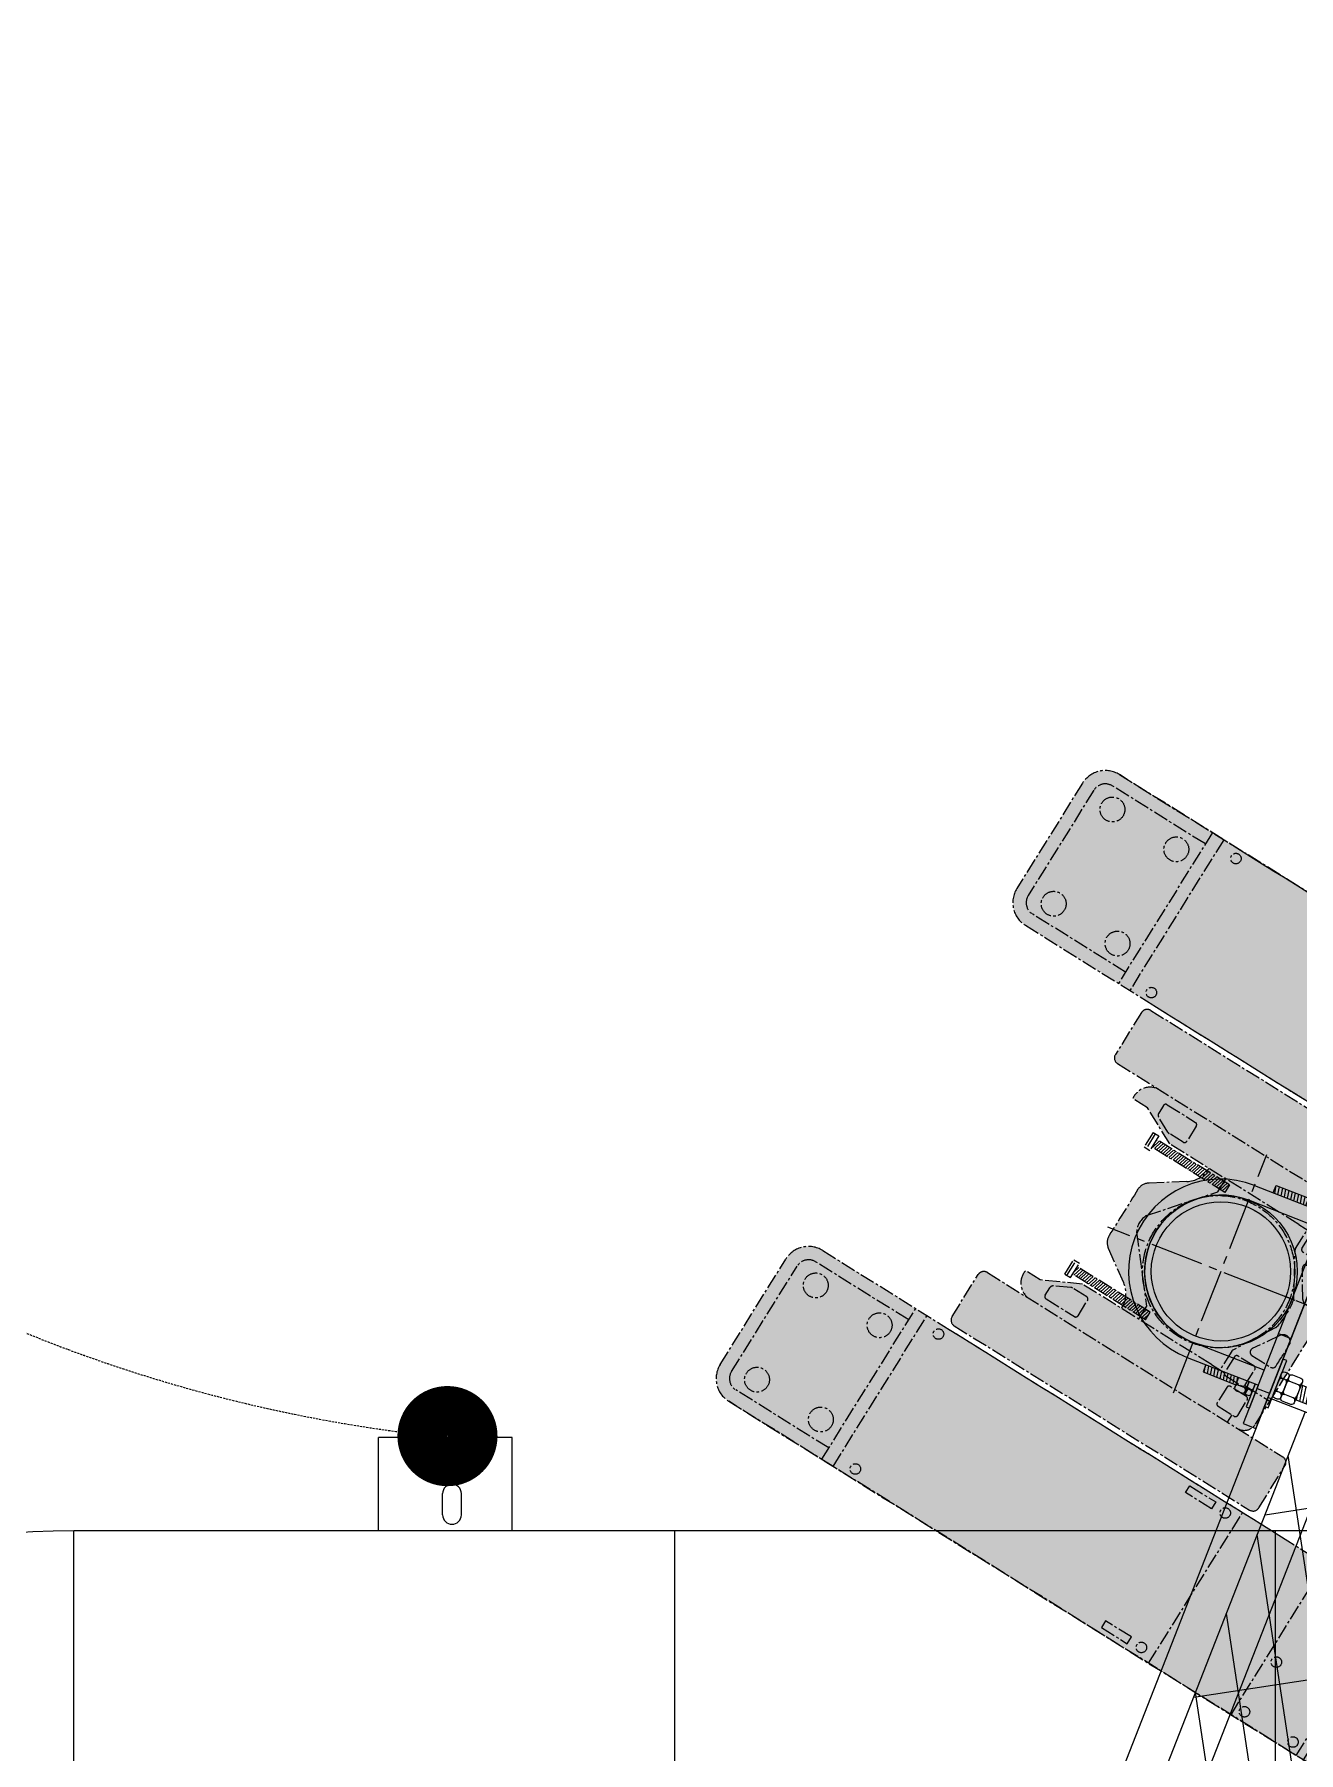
# Model space of a CAD drawing. Extents: x -408 to 1508121, y -29672 to 868845.
# Drawn here: x 1340819 to 1341766, y 373633 to 374919 of the extents above; entities that cross this region are included whole.
import ezdxf

# ---------------------------------------------------------------- set-up
doc = ezdxf.new("R2010")
doc.units = 0
doc.header["$MEASUREMENT"] = 0
for name, pattern in [('CENTER2', [16.875, 11.25, -1.875, 1.875, -1.875]), ('CENTRE', [58, 40, -6, 6, -6]), ('HIDDEN3', [2.3809999999999993, 1.586999999999999, -0.7940000000000002])]:
    doc.linetypes.add(name, pattern=pattern)
doc.layers.get('0').update_dxf_attribs({"lineweight": 25})
for name, color, linetype in [('-GRATING SLOT', 2, 'Continuous'), ('Building Exist', 8, 'Continuous'), ('Cable Ladder New', 2, 'Continuous'), ('EARTH', 6, 'Continuous'), ('ELEC', 1, 'CENTER2'), ('Hatch', 8, 'Continuous'), ('Steelwork centreline', 1, 'CENTRE'), ('Steelwork Exist', 7, 'Continuous'), ('Steelwork New', 2, 'Continuous')]:
    doc.layers.add(name, color=color, linetype=linetype)
pattern_1 = [(190, (-72145.72343656182, -23711.39571074148), (0.4410663712739993, -2.501411692651009), [])]
pattern_2 = [(255, (-12479.50001493878, -2438.904908980039), (1.690370196005869, -0.4529333289294116), [])]

# ---------------------------------------------------------------- blocks, each defined once
blk = doc.blocks.new('M12 NUT')
at = {"layer": 'Steelwork Exist'}
for p, q in [((-5.250000000000226, 8.800000000230739), (-5.250000000000226, 2.000000000230556)), ((5.249999999999772, 8.800000000230739), (5.249999999999772, 2.000000000230556))]:
    blk.add_line(p, q, dxfattribs=at)
blk.add_lwpolyline([(8.499999999999545, 2.305569e-10), (-8.500000000000227, 2.305569e-10, -0.4142135623730721), (-10.50000000000022, 2.000000000230556), (-10.50000000000068, 8.800000000230284, -0.4142135623731072), (-8.500000000000684, 10.80000000023028), (8.5, 10.80000000023074, -0.4142135623731227), (10.5, 8.800000000230284), (10.49999999999954, 2.000000000230556, -0.414213562373074)], format="xyb", close=True, dxfattribs=at)
for centre, start, end in [((-7.250000000000227, 8.800000000230739), 0, 90), ((-7.250000000000227, 2.000000000230556), 270, 0), ((-3.250000000000226, 8.800000000230739), 90, 180), ((-3.250000000000226, 2.000000000230556), 180, 270), ((3.249999999999772, 8.800000000230739), 0, 90), ((3.249999999999772, 2.000000000230556), 270, 0), ((7.249999999999773, 8.800000000230739), 90, 180), ((7.249999999999773, 2.000000000230556), 180, 270)]:
    blk.add_arc(centre, 2, start, end, dxfattribs=at)
blk = doc.blocks.new('M12 LOCK NUT')
at = {"layer": 'Steelwork Exist'}
for p, q in [((-5.249999999999886, 4), (-5.249999999999886, 2)), ((5.250000000000114, 4), (5.250000000000114, 2))]:
    blk.add_line(p, q, dxfattribs=at)
blk.add_lwpolyline([(8.499999999999886, 0), (-8.499999999999886, 0, -0.4142135623730721), (-10.49999999999988, 1.999999999999544), (-10.50000000000034, 3.999999999999545, -0.4142135623731072), (-8.500000000000341, 6), (8.500000000000341, 6, -0.4142135623731227), (10.50000000000034, 4), (10.49999999999988, 1.999999999999544, -0.414213562373074)], format="xyb", close=True, dxfattribs=at)
for centre, start, end in [((-7.249999999999886, 4), 0, 90), ((-7.249999999999886, 2), 270, 0), ((-3.249999999999886, 4), 90, 180), ((-3.249999999999886, 2), 180, 270), ((3.250000000000113, 4), 0, 90), ((3.250000000000113, 2), 270, 0), ((7.250000000000111, 4), 90, 180), ((7.250000000000111, 2), 180, 270)]:
    blk.add_arc(centre, 2, start, end, dxfattribs=at)
blk = doc.blocks.new('1212')
h = blk.add_hatch(color=2)
h.dxf.hatch_style = 1
h.paths.add_polyline_path([(-13115.38170677382, 988.3636829378627), (-13159.38170677382, 988.3636829378627), (-13159.38170677382, 978.3636829378302), (-13131.88170677381, 978.3636829378302), (-13115.38170677382, 978.363682937834)])
h = blk.add_hatch(color=2)
h.dxf.hatch_style = 1
h.paths.add_polyline_path([(-13060.08170677381, 988.3636829378627), (-13016.0817067738, 988.3636829378627), (-13016.0817067738, 978.3636829378302), (-13043.58170677382, 978.3636829378302), (-13060.08170677381, 978.363682937834)])
at = {"layer": 'Steelwork Exist'}
h = blk.add_hatch(dxfattribs=at)
h.set_pattern_fill('ANSI31', color=2, scale=0.8, angle=504.9999999999998, style=0)
h.set_pattern_definition(pattern_1)
h.paths.add_polyline_path([(-13156.88170677383, 1004.26368293786), (-13156.88170677382, 1030.563682937863), (-13162.73170677381, 1030.56368293786), (-13162.73170677381, 1004.26368293786)])
h = blk.add_hatch(dxfattribs=at)
h.set_pattern_fill('ANSI31', color=2, scale=0.8, angle=504.9999999999998, style=0)
h.set_pattern_definition(pattern_1)
h.paths.add_polyline_path([(-13018.58170677381, 1004.26368293786), (-13018.58170677381, 1030.563682937863), (-13012.73170677382, 1030.56368293786), (-13012.73170677382, 1004.26368293786)])
h = blk.add_hatch(dxfattribs=at)
h.set_pattern_fill('ANSI31', color=2, scale=0.8, angle=504.9999999999998, style=0)
h.set_pattern_definition([(190, (-11924.27086900209, 1625.857688235526), (0.4410663712740015, -2.501411692651008), [])])
h.paths.add_polyline_path([(-13156.88170677381, 937.1636829378294), (-13144.88170677381, 937.1636829378294), (-13144.88170677381, 958.5636829378308), (-13156.88170677381, 958.5636829378308)])
h = blk.add_hatch(dxfattribs=at)
h.set_pattern_fill('ANSI31', color=2, scale=0.8, angle=504.9999999999998, style=0)
h.set_pattern_definition([(350.0000000000001, (-14251.19254454553, 1625.857688235526), (-0.4410663712740015, -2.501411692651008), [])])
h.paths.add_polyline_path([(-13018.58170677381, 937.1636829378294), (-13030.58170677381, 937.1636829378294), (-13030.58170677381, 958.5636829378308), (-13018.58170677381, 958.5636829378308)])
at = {"layer": 'Steelwork centreline'}
for p, q in [((-13087.73170677382, 944.8909243002306), (-13087.73170677382, 1136.477414552868)), ((-13185.41525694671, 1045.513682937828), (-12993.68526017469, 1045.513682937828))]:
    blk.add_line(p, q, dxfattribs=at)
at = {"layer": 'Steelwork Exist', "color": 2}
for p, q in [((-13156.88170677383, 1045.513682937835), (-13156.88170677383, 988.3636829378627)), ((-13144.88170677382, 988.3636829378627), (-13144.88170677382, 1045.513682937835)), ((-13030.58170677382, 988.3636829378627), (-13030.58170677382, 1045.513682937835)), ((-13018.58170677382, 1045.513682937835), (-13018.58170677382, 988.3636829378627)), ((-13156.88170677383, 1030.56368293786), (-13162.73170677381, 1030.56368293786)), ((-13162.73170677381, 1030.56368293786), (-13162.73170677381, 1004.26368293786)), ((-13018.58170677381, 1030.56368293786), (-13012.73170677382, 1030.56368293786)), ((-13012.73170677382, 1030.56368293786), (-13012.73170677382, 1004.26368293786)), ((-13162.23170677381, 1002.263682937904), (-13162.23170677381, 997.8636829379027)), ((-13162.23170677381, 993.8636829378592), (-13162.23170677381, 992.8636829378592)), ((-13013.23170677382, 1002.263682937904), (-13013.23170677382, 997.8636829379027)), ((-13013.23170677382, 993.8636829378592), (-13013.23170677382, 992.8636829378592)), ((-13162.73170677381, 913.06368293786), (-13162.73170677381, 978.3636829378627)), ((-13159.38170677382, 988.3636829378627), (-13159.38170677382, 978.3636829378627)), ((-13115.38170677382, 988.3636829378627), (-13115.38170677382, 978.3636829378627)), ((-13060.08170677381, 988.3636829378627), (-13060.08170677381, 978.3636829378627)), ((-13016.0817067738, 988.3636829378627), (-13016.0817067738, 978.3636829378627)), ((-13012.73170677382, 913.06368293786), (-13012.73170677382, 978.3636829378627)), ((-13156.88170677381, 937.1636829378294), (-13156.88170677381, 958.5636829378308)), ((-13144.88170677381, 958.5636829378308), (-13144.88170677381, 937.1636829378294)), ((-13030.58170677381, 958.5636829378308), (-13030.58170677381, 937.1636829378294)), ((-13018.58170677381, 937.1636829378294), (-13018.58170677381, 958.5636829378308)), ((-13144.88170677381, 937.1636829378294), (-13156.88170677381, 937.1636829378294)), ((-13152.73170677379, 937.1636829378294), (-13152.73170677381, 913.06368293786)), ((-13030.58170677381, 937.1636829378294), (-13018.58170677381, 937.1636829378294)), ((-13022.73170677385, 937.1636829378294), (-13022.73170677382, 913.06368293786))]:
    blk.add_line(p, q, dxfattribs=at)
for points in [[(-13156.88170677383, 1004.263682937904), (-13164.73170677381, 1004.263682937904, 0.4142135623730951), (-13166.73170677381, 1002.263682937904), (-13166.73170677381, 997.8636829379027, 0.4142135623730961), (-13164.73170677381, 995.8636829379027), (-13156.88170677383, 995.8636829379027)], [(-13018.58170677381, 1004.263682937904), (-13010.73170677382, 1004.263682937904, -0.4142135623730951), (-13008.73170677382, 1002.263682937904), (-13008.73170677382, 997.8636829379027, -0.4142135623730961), (-13010.73170677382, 995.8636829379027), (-13018.58170677381, 995.8636829379027)], [(-13156.88170677383, 995.863682937859), (-13164.73170677381, 995.863682937859, 0.4142135623730951), (-13166.73170677381, 993.8636829378592), (-13166.73170677381, 992.8636829378592, 0.4142135623730961), (-13164.73170677381, 990.8636829378592), (-13156.88170677383, 990.8636829378592)], [(-13018.58170677381, 995.863682937859), (-13010.73170677382, 995.863682937859, -0.4142135623730951), (-13008.73170677382, 993.8636829378592), (-13008.73170677382, 992.8636829378592, -0.4142135623730961), (-13010.73170677382, 990.8636829378592), (-13018.58170677381, 990.8636829378592)]]:
    blk.add_lwpolyline(points, format="xyb", dxfattribs=at)
for points in [[(-13156.88170677383, 990.8636829378592), (-13175.23170677381, 990.8636829378592), (-13175.23170677381, 988.3636829378627), (-13156.88170677383, 988.3636829378627)], [(-13018.58170677381, 990.8636829378592), (-13000.23170677382, 990.8636829378592), (-13000.23170677384, 988.3636829378627), (-13018.58170677382, 988.3636829378627)]]:
    blk.add_lwpolyline(points, dxfattribs=at)
for points in [[(-12987.73170677381, 988.3636829378627), (-13187.73170677381, 988.3636829378627), (-13187.73170677381, 978.3636829378627), (-12987.73170677381, 978.3636829378627)], [(-13131.88170677381, 978.3636829378302), (-13169.88170677381, 978.3636829378302), (-13169.88170677381, 975.36368293783), (-13131.88170677381, 975.36368293783)], [(-13043.58170677381, 978.3636829378302), (-13005.5817067738, 978.3636829378302), (-13005.5817067738, 975.36368293783), (-13043.58170677381, 975.36368293783)]]:
    blk.add_lwpolyline(points, close=True, dxfattribs=at)
for radius in [57.14999999999999, 52.14999999999999]:
    blk.add_circle((-13087.73170677382, 1045.513682937828), radius, dxfattribs=at)
for centre, radius, start, end in [((-13087.73170677382, 1045.513682937835), 69.15, 0, 180), ((-13087.73170677382, 1045.513682937835), 57.14999999999999, 0, 180), ((-13164.23170677381, 1002.263682937904), 2, 0, 90), ((-13160.23170677381, 1002.263682937904), 2, 90, 180), ((-13015.23170677382, 1002.263682937904), 2, 0, 90), ((-13011.23170677382, 1002.263682937904), 2, 90, 180), ((-13164.23170677381, 997.8636829379027), 2, 270, 0), ((-13164.23170677381, 993.8636829378592), 2, 0, 90), ((-13164.23170677381, 992.8636829378592), 2, 270, 0), ((-13160.23170677381, 997.8636829379027), 2, 180, 270), ((-13160.23170677381, 993.8636829378592), 2, 90, 180), ((-13160.23170677381, 992.8636829378592), 2, 180, 270), ((-13015.23170677382, 997.8636829379027), 2, 270, 0), ((-13015.23170677382, 993.8636829378592), 2, 0, 90), ((-13015.23170677382, 992.8636829378592), 2, 270, 0), ((-13011.23170677382, 997.8636829379027), 2, 180, 270), ((-13011.23170677382, 993.8636829378592), 2, 90, 180), ((-13011.23170677382, 992.8636829378592), 2, 180, 270), ((-13157.73170677381, 913.06368293786), 5, 0, 180), ((-13017.73170677382, 913.06368293786), 5, 0, 180), ((-13157.73170677381, 913.06368293786), 5, 180, 0), ((-13017.73170677382, 913.06368293786), 5, 180, 0)]:
    blk.add_arc(centre, radius, start, end, dxfattribs=at)
at = {"layer": 'Steelwork Exist', "color": 2, "rotation": 180}
for name, p in [('M12 LOCK NUT', (-13150.88170677381, 975.36368293783)), ('M12 NUT', (-13150.88170677381, 969.3636829378302))]:
    blk.add_blockref(name, p, dxfattribs=at)
at = {"layer": 'Steelwork Exist', "color": 2, "xscale": -1, "rotation": 180}
for name, p in [('M12 LOCK NUT', (-13024.58170677381, 975.36368293783)), ('M12 NUT', (-13024.58170677381, 969.3636829378302))]:
    blk.add_blockref(name, p, dxfattribs=at)
blk = doc.blocks.new('*U255')
at = {"true_color": 0xffffff}
h = blk.add_hatch(color=7, dxfattribs=at)
h.dxf.hatch_style = 1
edge = h.paths.add_edge_path()
edge.add_line((-332.7066466859715, 276.4412483093329), (-862.7066466859714, 276.4412483093329))
edge.add_arc((-862.7066466859714, 266.4412483093329), 10, 90, 180)
edge.add_line((-872.7066466859714, 266.4412483093329), (-872.7066466859714, 153.4412483093329))
edge.add_arc((-862.7066466859714, 153.4412483093329), 10, 180, 270)
edge.add_line((-862.7066466859714, 143.4412483093328), (-332.7066466859715, 143.4412483093328))
edge.add_arc((-332.7066466859715, 163.4412483093329), 20, 270, 360)
edge.add_line((-312.7066466859715, 163.4412483093329), (-312.7066466859715, 256.4412483093329))
edge.add_arc((-332.7066466859715, 256.4412483093329), 20, 0, 90)
h = blk.add_hatch(color=7, dxfattribs=at)
h.dxf.hatch_style = 1
edge = h.paths.add_edge_path()
edge.add_line((-446.0885262970286, 139.1153693262022), (-706.7968293869808, 139.1153693262022))
edge.add_arc((-706.7968293869808, 134.1153693262022), 5, 90, 180)
edge.add_line((-711.7968293869808, 134.1153693262022), (-711.7968293869808, 97.1153693262022))
edge.add_arc((-706.7968293869808, 97.1153693262022), 5, 180, 270)
edge.add_line((-706.7968293869808, 92.1153693262022), (-666.5837014428863, 92.1153693262022))
edge.add_arc((-666.583701443008, 82.11536932649622), 9.99999999970597, 89.99999999930237, 179.9974358599911)
edge.add_line((-676.5837014326997, 82.11581685335246), (-676.5837014326997, -82.11582135241598))
edge.add_arc((-666.5841534486977, -82.11582135241598), 9.999547984002104, 180.0000000000001, 270.0025899196011)
edge.add_line((-666.5837014428863, -92.1153693262022), (-706.7968293869808, -92.1153693262022))
edge.add_arc((-706.7968293869808, -97.1153693262022), 5, 90, 180)
edge.add_line((-711.7968293869808, -97.1153693262022), (-711.7968293869808, -134.1153693262022))
edge.add_arc((-706.7968293869808, -134.1153693262022), 5, 180, 270)
edge.add_line((-706.7968293869808, -139.1153693262022), (-446.0885262970286, -139.1153693262022))
edge.add_arc((-446.0885262970286, -134.1153693262022), 5, 270, 360)
edge.add_line((-441.0885262970286, -134.1153693262022), (-441.0885262970286, -97.1153693262022))
edge.add_arc((-446.0885262970286, -97.1153693262022), 5, 0, 90)
edge.add_line((-446.0885262970286, -92.1153693262022), (-481.9074327716688, -92.11536932617183))
edge.add_arc((-483.562393213261, -78.04116031827297), 14.1711768481399, 276.7065086065166, 368.5758282112092)
edge.add_line((-469.5496589279336, -75.92797998756993), (-482.6034682748312, -75.9279799873475))
edge.add_line((-482.6034682748312, -75.9279799873475), (-511.1367397224703, -61.83331205439754))
edge.add_line((-511.1367397224703, -61.83331205439754), (-545.516775590152, -61.83331205439754))
edge.add_arc((-525.4818612282731, -61.18088892583221), 20.04553440112059, 124.14569243126351, 181.8651383306969, ccw=False)
edge.add_line((-536.7334032615287, -44.59094464321345), (-513.2378649284828, -28.67530617603916))
edge.add_arc((-518.8645265931723, -20.36891965548211), 10.03271541098321, 304.1133129720614, 359.9000611521219)
edge.add_arc((-12189.23337541665, -0.0127187310044761), 11680.41931751228, 359.9000611521219, 360.1000636260545)
edge.add_arc((-527.66162601415, 15.69275943016178), 19.40593010181404, 13.99677610861405, 41.98984976492545)
edge.add_line((-513.2379093257337, 28.67530617603524), (-536.7334032611278, 44.59094464295775))
edge.add_arc((-525.5027205288199, 61.17026306462722), 20.02503518001577, 178.102532482827, 235.88663675663952, ccw=False)
edge.add_line((-545.516775590152, 61.83331205439754), (-511.1367397224703, 61.83331205439754))
edge.add_line((-511.1367397224703, 61.83331205439754), (-482.6034682748312, 75.9279799873475))
edge.add_line((-482.6034682748312, 75.9279799873475), (-469.5496589279673, 75.9279799873475))
edge.add_arc((-483.5623932132608, 78.0411603182731), 14.17117684813971, 351.4241717878807, 443.2934913934836)
edge.add_line((-481.9074327716688, 92.11536932617183), (-446.0885262970286, 92.1153693262022))
edge.add_arc((-446.088526297033, 97.11536932620643), 5.000000000004233, 270.0000000000495, 359.9999999999515)
edge.add_line((-441.0885262970286, 97.1153693262022), (-441.0885262970286, 134.1153693262022))
edge.add_arc((-446.0885262970286, 134.1153693262022), 5, 0, 90)
h = blk.add_hatch()
h.set_pattern_fill('_USER', color=256, scale=1.75, angle=255, pattern_type=0)
h.set_pattern_definition(pattern_2)
h.paths.add_polyline_path([(-500.8611339541557, 52.7888820877124), (-565.245125746721, 52.7888820877124), (-565.245125746721, 59.48338667719509), (-500.8611339541557, 59.48338667719509)])
h = blk.add_hatch()
h.set_pattern_fill('_USER', color=256, scale=1.75, angle=255, pattern_type=0)
h.set_pattern_definition(pattern_2)
h.paths.add_polyline_path([(-500.8611339541557, -52.7888820877124), (-565.245125746721, -52.7888820877124), (-565.245125746721, -59.48338667719509), (-500.8611339541557, -59.48338667719509)])
h = blk.add_hatch(color=7, dxfattribs=at)
h.dxf.hatch_style = 1
edge = h.paths.add_edge_path()
edge.add_line((-332.7066466859715, -143.4412483093328), (-862.7066466859714, -143.4412483093328))
edge.add_arc((-862.7066466859714, -153.4412483093329), 10, 90, 180)
edge.add_line((-872.7066466859714, -153.4412483093329), (-872.7066466859714, -266.4412483093329))
edge.add_arc((-862.7066466859714, -266.4412483093329), 10, 180, 270)
edge.add_line((-862.7066466859714, -276.4412483093329), (-332.7066466859715, -276.4412483093329))
edge.add_arc((-332.7066466859715, -256.4412483093329), 20, 270, 360)
edge.add_line((-312.7066466859715, -256.4412483093329), (-312.7066466859715, -163.4412483093329))
edge.add_arc((-332.7066466859715, -163.4412483093329), 20, 0, 90)
for p, q in [((-840.1391144060934, 276.4412483093329), (-840.1391144060934, 143.4412483093328)), ((-833.7055040693549, 276.4412483093329), (-833.7055040693549, 143.4412483093328)), ((-776.0874149192996, 276.4412483093329), (-776.0874149192996, 143.4412483093328)), ((-703.3556432265495, 276.4412483093329), (-703.3556432265495, 143.4412483093328)), ((-424.8595786234536, 276.4412483093329), (-424.8595786234536, 143.4412483093328)), ((-414.8595786234536, 276.4412483093329), (-414.8595786234536, 143.4412483093328)), ((-414.8595786234536, 266.441248309362), (-332.7066466859715, 266.4412483093329)), ((-322.7066466859715, 256.4412483093329), (-322.7066466859715, 163.4412483093329)), ((-442.8685123504136, 143.4412483093038), (-742.5447810215289, 143.4412483093328)), ((-414.8595786234536, 153.441248309362), (-332.7066466859715, 153.4412483093329)), ((-711.7947045865174, 134.1153693262022), (-711.7947045865174, 97.1153693262022)), ((-446.0864014965655, 139.1153693262022), (-706.7947045865174, 139.1153693262022)), ((-441.0864014965653, 134.1153693262022), (-441.0864014965653, 97.1153693262022)), ((-446.0864014965655, 92.1153693262022), (-706.7947045865174, 92.1153693262022)), ((-657.7505694092423, 85.68155152793044), (-657.7505694092423, 92.1153693262022)), ((-520.830650124949, 83.68155152793042), (-520.830650124949, 70.2002534295898)), ((-493.8206322870855, 85.68155152793044), (-518.8306501249488, 85.68155152793044)), ((-491.8206322870855, 83.68155152793042), (-491.8206322870855, 77.0939938496158)), ((-657.7505694092423, 61.83331205439754), (-657.7505694092423, 68.2002534295898)), ((-518.8306501249488, 68.2002534295898), (-506.4058328237033, 68.2002534295898)), ((-511.1346149220071, 61.83331205439754), (-482.6013434743682, 75.9279799873475)), ((-505.0455499073314, 68.52637415268691), (-493.4603493707427, 74.4201145727129)), ((-482.6013434743682, 75.9279799873475), (-469.5475341275041, 75.9279799873475)), ((-654.4667174678642, 61.83331205439754), (-676.5824966475658, 61.83331205439754)), ((-624.8986425822541, 61.83331205439754), (-636.5600700311652, 61.83331205439754)), ((-632.4510826484355, 45.19958248708279), (-632.4510826484355, 61.83331205439754)), ((-624.8986425822541, 61.83331205439754), (-511.1346149220071, 61.83331205439754)), ((-565.245125746721, 59.48338667719509), (-500.8611339541557, 59.48338667719509)), ((-565.245125746721, 59.48338667719509), (-565.245125746721, 52.78888208768328)), ((-565.245125746721, 52.78888208768328), (-500.8611339541557, 52.78888208768328)), ((-560.5146507896887, 50.54071163828485), (-560.5146507896887, 61.83331205439754)), ((-560.5146507896887, 50.54071163828485), (-560.5146507896887, 61.83331205439754)), ((-545.5146507896889, 61.1495455406839), (-545.5146507896889, 61.83331205439754)), ((-545.5146507896889, 61.1495455406839), (-545.5146507896889, 61.83331205439754)), ((-500.8611339541557, 62.48338667719509), (-500.8611339541557, 49.78888208768331)), ((-495.8611339541557, 62.48338667719509), (-500.8611339541557, 62.48338667719509)), ((-497.8611339541557, 62.48338667719509), (-497.8611339541557, 49.78888208768331)), ((-495.8611339541557, 62.48338667719509), (-495.8611339541557, 49.78888208768331)), ((-647.1434730507779, 40.019498990383), (-663.5830543745133, 40.01949899035389)), ((-651.2436895346791, 12.6880898400268), (-632.7269406668374, 44.18600741471164)), ((-524.7605199370473, 7.087493351195008), (-560.5146507896887, 50.54071163828485)), ((-536.7312784606647, 44.59094464295775), (-513.2357401280196, 28.67530617603916)), ((-495.8611339541557, 49.78888208768331), (-500.8611339541557, 49.7888820876542)), ((-657.2088868728778, 15.82868535025045), (-644.5572600783952, 35.4991363818117)), ((-651.2436895346791, -12.68808984005591), (-632.7269406668374, -44.18600741471164)), ((-524.7605199370473, -7.087493351195008), (-560.5146507896887, -50.54071163828485)), ((-657.2088868728778, -15.82868535025045), (-644.5572600783952, -35.4991363818117)), ((-536.7312784606647, -44.59094464295775), (-513.2357401280196, -28.67530617603916)), ((-647.1434730507779, -40.019498990383), (-663.5830543745133, -40.01949899035389)), ((-632.4510826484355, -45.19958248708279), (-632.4510826484355, -61.83331205439754)), ((-560.5146507896887, -50.54071163828485), (-560.5146507896887, -61.83331205439754)), ((-500.8611339541557, -62.48338667719509), (-500.8611339541557, -49.78888208768331)), ((-495.8611339541557, -49.78888208768331), (-500.8611339541557, -49.7888820876542)), ((-497.8611339541557, -62.48338667719509), (-497.8611339541557, -49.78888208768331)), ((-495.8611339541557, -62.48338667719509), (-495.8611339541557, -49.78888208768331)), ((-654.4667174678642, -61.83331205439754), (-676.5824966475658, -61.83331205439754)), ((-657.7505694092423, -61.83331205439754), (-657.7505694092423, -68.2002534295898)), ((-624.8986425822541, -61.83331205439754), (-636.5600700311652, -61.83331205439754)), ((-624.8986425822541, -61.83331205439754), (-511.1346149220071, -61.83331205439754)), ((-565.245125746721, -52.78888208768328), (-500.8611339541557, -52.78888208768328)), ((-565.245125746721, -59.48338667719509), (-565.245125746721, -52.78888208768328)), ((-565.245125746721, -59.48338667719509), (-500.8611339541557, -59.48338667719509)), ((-545.5146507896889, -61.1495455406839), (-545.5146507896889, -61.83331205439754)), ((-511.1346149220071, -61.83331205439754), (-482.6013434743682, -75.9279799873475)), ((-495.8611339541557, -62.48338667719509), (-500.8611339541557, -62.48338667719509)), ((-520.830650124949, -83.68155152793042), (-520.830650124949, -70.2002534295898)), ((-518.8306501249488, -68.2002534295898), (-506.4058328237033, -68.2002534295898)), ((-505.0455499073314, -68.52637415268691), (-493.4603493707427, -74.4201145727129)), ((-491.8206322870855, -83.68155152793042), (-491.8206322870855, -77.0939938496158)), ((-482.6013434743682, -75.9279799873475), (-469.5475341275041, -75.9279799873475)), ((-657.7505694092423, -85.68155152793044), (-657.7505694092423, -92.1153693262022)), ((-493.8206322870855, -85.68155152793044), (-518.8306501249488, -85.68155152793044)), ((-711.7947045865174, -134.1153693262022), (-711.7947045865174, -97.1153693262022)), ((-446.0864014965655, -92.1153693262022), (-706.7947045865174, -92.1153693262022)), ((-441.0864014965653, -134.1153693262022), (-441.0864014965653, -97.1153693262022)), ((-446.0864014965655, -139.1153693262022), (-706.7947045865174, -139.1153693262022)), ((-840.1391144060934, -276.4412483093329), (-840.1391144060934, -143.4412483093328)), ((-833.7055040693549, -276.4412483093329), (-833.7055040693549, -143.4412483093328)), ((-776.0874149192996, -276.4412483093329), (-776.0874149192996, -143.4412483093328)), ((-442.8685123504136, -143.4412483093038), (-742.5447810215289, -143.4412483093328)), ((-703.3556432265495, -276.4412483093329), (-703.3556432265495, -143.4412483093328)), ((-424.8595786234536, -276.4412483093329), (-424.8595786234536, -143.4412483093328)), ((-414.8595786234536, -276.4412483093329), (-414.8595786234536, -143.4412483093328)), ((-414.8595786234536, -153.441248309362), (-332.7066466859715, -153.4412483093329)), ((-322.7066466859715, -256.4412483093329), (-322.7066466859715, -163.4412483093329)), ((-414.8595786234536, -266.441248309362), (-332.7066466859715, -266.4412483093329)), ((-442.8685123504136, -276.4412483093038), (-742.5447810215289, -276.4412483093329))]:
    blk.add_line(p, q)
for points in [[(-872.7066466859714, 266.4412483093329, -0.4142135623730951), (-862.7066466859714, 276.4412483093329), (-332.7066466859715, 276.4412483093329), (-862.7066466859714, 276.4412483093329), (-332.7066466859715, 276.4412483093329, -0.4142135623730951), (-312.7066466859715, 256.4412483093329), (-312.7066466859715, 163.4412483093329, -0.4142135623730951), (-332.7066466859715, 143.4412483093328), (-862.7066466859714, 143.4412483093328, -0.4142135623730951), (-872.7066466859714, 153.4412483093329)], [(-661.7749665230684, 83.68155152793042), (-661.7749665230684, 70.2002534295898, 0.4142135623730951), (-659.7749665230684, 68.2002534295898), (-645.7284717045432, 68.2002534295898, 0.4142135623730951), (-643.7284717045432, 70.2002534295898), (-643.7284717045432, 83.68155152793042, 0.4142135623730951), (-645.7284717045432, 85.68155152793044), (-659.7749665230684, 85.68155152793044, 0.4142135623730951)], [(-654.5366411587629, 61.30909316777252), (-654.5366411587629, 47.82779506943189, 0.4142135623730951), (-652.5366411587628, 45.82779506943189), (-638.4901463402375, 45.82779506943189, 0.4142135623730951), (-636.4901463402375, 47.82779506943189), (-636.4901463402375, 61.30909316777252, 0.4142135623730951), (-638.4901463402375, 63.30909316777251), (-652.5366411587628, 63.30909316777251, 0.4142135623730951)], [(-654.5366411587629, -61.30909316777252), (-654.5366411587629, -47.82779506943189, -0.4142135623730951), (-652.5366411587628, -45.82779506943189), (-638.4901463402375, -45.82779506943189, -0.4142135623730951), (-636.4901463402375, -47.82779506943189), (-636.4901463402375, -61.30909316777252, -0.4142135623730951), (-638.4901463402375, -63.30909316777251), (-652.5366411587628, -63.30909316777251, -0.4142135623730951)], [(-661.7749665230684, -83.68155152793042), (-661.7749665230684, -70.2002534295898, -0.4142135623730951), (-659.7749665230684, -68.2002534295898), (-645.7284717045432, -68.2002534295898, -0.4142135623730951), (-643.7284717045432, -70.2002534295898), (-643.7284717045432, -83.68155152793042, -0.4142135623730951), (-645.7284717045432, -85.68155152793044), (-659.7749665230684, -85.68155152793044, -0.4142135623730951)], [(-872.7066466859714, -266.4412483093329, 0.4142135623730951), (-862.7066466859714, -276.4412483093329), (-332.7066466859715, -276.4412483093329), (-862.7066466859714, -276.4412483093329), (-332.7066466859715, -276.4412483093329, 0.4142135623730951), (-312.7066466859715, -256.4412483093329), (-312.7066466859715, -163.4412483093329, 0.4142135623730951), (-332.7066466859715, -143.4412483093328), (-862.7066466859714, -143.4412483093328, 0.4142135623730951), (-872.7066466859714, -153.4412483093329)]]:
    blk.add_lwpolyline(points, format="xyb", close=True)
for points in [[(-682.0541925380702, 272.5120136884507), (-682.0541925380702, 266.5418082750402), (-659.1909152265171, 266.5418082750402), (-659.1909152265171, 272.5120136884507)], [(-682.0541925380702, 272.5120136884507), (-682.0541925380702, 266.5418082750402), (-659.1909152265171, 266.5418082750402), (-659.1909152265171, 272.5120136884507)], [(-682.0541925380702, 147.3704829302151), (-682.0541925380702, 153.3406883436255), (-659.1909152265171, 153.3406883436255), (-659.1909152265171, 147.3704829302151)], [(-682.0541925380702, 147.3704829302151), (-682.0541925380702, 153.3406883436255), (-659.1909152265171, 153.3406883436255), (-659.1909152265171, 147.3704829302151)], [(-682.0541925380702, -147.3704829302151), (-682.0541925380702, -153.3406883436255), (-659.1909152265171, -153.3406883436255), (-659.1909152265171, -147.3704829302151)], [(-682.0541925380702, -147.3704829302151), (-682.0541925380702, -153.3406883436255), (-659.1909152265171, -153.3406883436255), (-659.1909152265171, -147.3704829302151)], [(-682.0541925380702, -272.5120136884507), (-682.0541925380702, -266.5418082750402), (-659.1909152265171, -266.5418082750402), (-659.1909152265171, -272.5120136884507)], [(-682.0541925380702, -272.5120136884507), (-682.0541925380702, -266.5418082750402), (-659.1909152265171, -266.5418082750402), (-659.1909152265171, -272.5120136884507)]]:
    blk.add_lwpolyline(points, close=True)
for centre, radius in [((-826.2683315909699, 269.2595454424154), 3.954529108246788), ((-783.470479360828, 269.2595454424154), 3.954529108246788), ((-692.4990483639294, 269.2595454424154), 3.954529108246788), ((-440.0144312001529, 269.2595454424154), 3.954529108246788), ((-398.506260153069, 251.518461920321), 9.313590698272073), ((-342.1309995233778, 251.518461920321), 9.313590698272073), ((-826.2683315909699, 225.0559816169552), 3.954529108246788), ((-784.0483288646674, 225.0559816169552), 3.954529108246788), ((-398.506260153069, 168.3640346983447), 9.313590698272073), ((-342.1309995233778, 168.3640346983447), 9.313590698272073), ((-826.2683315909699, 150.6229511762503), 3.954529108246788), ((-783.470479360828, 150.6229511762503), 3.954529108246788), ((-692.4990483639294, 150.6229511762503), 3.954529108246788), ((-439.3831532214998, 150.6229511762503), 3.954529108246788), ((-592.7066466859712, 0), 57), ((-826.2683315909699, -150.6229511762503), 3.954529108246788), ((-783.470479360828, -150.6229511762503), 3.954529108246788), ((-692.4990483639294, -150.6229511762503), 3.954529108246788), ((-439.3831532214998, -150.6229511762503), 3.954529108246788), ((-398.506260153069, -168.3640346983447), 9.313590698272073), ((-342.1309995233778, -168.3640346983447), 9.313590698272073), ((-826.2683315909699, -225.0559816169552), 3.954529108246788), ((-784.0483288646674, -225.0559816169552), 3.954529108246788), ((-398.506260153069, -251.518461920321), 9.313590698272073), ((-342.1309995233778, -251.518461920321), 9.313590698272073), ((-826.2683315909699, -269.2595454424154), 3.954529108246788), ((-783.470479360828, -269.2595454424154), 3.954529108246788), ((-692.4990483639294, -269.2595454424154), 3.954529108246788), ((-440.0144312001529, -269.2595454424154), 3.954529108246788)]:
    blk.add_circle(centre, radius)
for centre, radius, start, end in [((-332.7066466859715, 256.4412483093329), 10, 0, 90), ((-332.7066466859715, 163.4412483093329), 10, 270, 0), ((-706.7947045865174, 134.1153693262022), 5, 90, 180), ((-446.0864014965655, 134.1153693262022), 5, 0, 90), ((-706.7947045865174, 97.1153693262022), 5, 180, 270), ((-666.581576642423, 82.11536932620218), 10, 90, 179.9973194892577), ((-483.5602684127978, 78.04116031827287), 14.17117684814001, 351.4241717887913, 83.29349139348301), ((-446.0864014965655, 97.1153693262022), 5, 270, 0), ((1586062.78368404, -2.2497260943e-06), 1586739.367385473, 179.9970348691381, 180.0029651308618), ((-518.8306501249488, 83.68155152793042), 2, 90, 180), ((-493.8206322870855, 83.68155152793042), 2, 0, 90), ((-518.8306501249488, 70.2002534295898), 2, 180, 270), ((-506.4058328237033, 71.2002534295898), 3, 270, 296.9638112957081), ((-494.8206322870856, 77.0939938496158), 3, 296.9638112957081, 0), ((-525.5146507896887, 61.1495455406839, -3.31276326e-08), 20, 180, 235.8866870304551), ((-525.5146507896887, 61.1495455406839, -3.31276326e-08), 20, 180, 235.8866870304551), ((-663.5830543745133, 37.019498990383), 3, 90, 179.9983637194614), ((-647.1434730507779, 37.019498990383), 3, 329.5499149481155, 90), ((-634.4510826484358, 45.19958248708279), 2, 329.5499149481155, 0), ((784365.0461301843, 5.146016750572016), 785031.6298316165, 179.997673700267, 179.9991093573394), ((-518.8297460403874, 20.38630173838464), 10, 0.0006737508038803, 55.98595212273631), ((-661.5168080572212, 18.92849232832668), 5.307258070952176, 197.3131889037044, 324.2627262238712), ((-1587248.196977413, -1.727783016307511), 1586739.367385473, 359.9993262525312, 0.0007985251532157001), ((-592.7066466859712, 0), 60, 168.3879029667359, 191.6120970332616), ((-649.5195475531098, 11.67451476768474), 2, 149.5499149505764, 168.3879029667359), ((-537.9804835526329, -2.91038e-11), 15.00000000001585, 331.8033291177296, 28.19667088227047), ((-649.5195475531098, -11.67451476768474), 2, 191.6120970332616, 210.4500850518844), ((-661.5168080572212, -18.92849232832668), 5.307258070952176, 35.73727377612459, 162.6868110949014), ((784365.0461301843, -5.146016750688432), 785031.6298316165, 180.0008906426606, 180.0023262997329), ((-518.8297016430467, -20.38630173832644), 10, 304.0140478772636, 359.9993262475286), ((-663.5830543745133, -37.019498990383), 3, 180.0016362805386, 270), ((-647.1434730507779, -37.019498990383), 3, 270, 30.45008505188445), ((-634.4510826484358, -45.19958248708279), 2, 0, 30.45008505188445), ((-525.5146507896887, -61.1495455406839, -3.31277144e-08), 20, 124.113312973478, 180), ((-518.8306501249488, -70.2002534295898), 2, 90, 180), ((-506.4058328237033, -71.2002534295898), 3, 63.03618870429187, 90), ((-494.8206322870856, -77.0939938496158), 3, 0, 63.03618870429187), ((-483.5602684127978, -78.04116031827287), 14.17117684814001, 276.706508606517, 8.575828211208632), ((-666.581576642423, -82.11536932620218), 10, 180.0026805124098, 270), ((-518.8306501249488, -83.68155152793042), 2, 180, 270), ((-493.8206322870855, -83.68155152793042), 2, 270, 0), ((-706.7947045865174, -97.1153693262022), 5, 90, 180), ((-446.0864014965655, -97.1153693262022), 5, 0, 90), ((-706.7947045865174, -134.1153693262022), 5, 180, 270), ((-446.0864014965655, -134.1153693262022), 5, 270, 0), ((-332.7066466859715, -163.4412483093329), 10, 0, 90), ((-332.7066466859715, -256.4412483093329), 10, 270, 0)]:
    blk.add_arc(centre, radius, start, end)

msp = doc.modelspace()

# ---------------------------------------------------------------- hatches: boundary and pattern name
at = {"layer": 'Hatch'}
h = msp.add_hatch(dxfattribs=at)
h.set_pattern_fill('GRATE', color=256, scale=40, angle=98.62936916720233)
h.set_pattern_definition([(98.6293691672023, (1343210.438088908, 372749.4975708759), (-31.39057733275509, -4.763838233643369), []), (188.6293691672023, (1343210.438088908, 372749.4975708759), (19.05535293457347, -125.5623093310203), [])])
h.paths.add_polyline_path([(1341826.697881271, 373866.0947151104), (1341770.91100539, 373887.9243718089), (1341600.231397295, 373451.7433432329), (1341649.989588671, 373432.2727380315), (1342366.196754687, 373540.9644337752), (1342358.694647232, 373590.3984138268), (1342362.790375881, 373736.8567554856), (1342338.746646785, 373895.2892001926), (1342353.576840801, 373897.5398324291), (1342265.140187369, 374480.279520983), (1341986.13360703, 374437.9374448634), (1341825.570870764, 374027.6106329088), (1341881.357746645, 374005.7809762104)])

# ---------------------------------------------------------------- linework, layer by layer
at = {"layer": '-GRATING SLOT', "flags": 128}
msp.add_lwpolyline([(1341770.91100539, 373887.9243718089), (1341600.231397295, 373451.7433432329), (1341649.989588671, 373432.2727380315), (1342366.196754687, 373540.9644337752), (1342358.694647232, 373590.3984138268), (1342362.790375881, 373736.8567554856), (1342338.746646785, 373895.2892001926), (1342353.576840801, 373897.5398324291), (1342265.140187369, 374480.279520983), (1341986.13360703, 374437.9374448634), (1341825.570870764, 374027.6106329088)], dxfattribs=at)
at = {"layer": 'Cable Ladder New'}
for p, q in [((1341176.886136572, 373868.8656174266), (1341076.886136572, 373868.8656174266)), ((1341076.886136572, 373798.8656174266), (1341076.886136572, 373868.8656174266)), ((1341176.886136572, 373798.8656174266), (1341176.886136572, 373868.8656174266)), ((1341124.886136572, 373810.8656174266), (1341124.886136572, 373826.8656174266)), ((1341138.886136572, 373810.8656174266), (1341138.886136572, 373826.8656174266)), ((1340848.725971786, 373498.8656174266), (1340848.725971786, 373798.8656174266)), ((1341298.725971787, 373498.8656174265), (1341298.725971787, 373798.8656174265)), ((1341748.725971787, 373498.8656174262), (1341748.725971787, 373798.8656174262))]:
    msp.add_line(p, q, dxfattribs=at)
msp.add_lwpolyline([(1342560.628408904, 373798.8656174266), (1340848.725971786, 373798.8656174266, 0.4142135623729246), (1340248.725971787, 373198.8656174269), (1340248.725971787, 371803.6832623079)], format="xyb", dxfattribs=at)
for centre, start, end in [((1341131.886136572, 373826.8656174266), 0, 180), ((1341131.886136572, 373810.8656174266), 180, 0)]:
    msp.add_arc(centre, 6.999999999999773, start, end, dxfattribs=at)
at = {"layer": 'EARTH', "linetype": 'HIDDEN3'}
msp.add_lwpolyline([(1341128.235347034, 373868.8656174266, -0.3637879991087329), (1340105.04515955, 374918.5253052181, 0.0628911257869307), (1340035.402486579, 375349.9415241136, -8.186300417481123)], format="xyb", dxfattribs=at)
at = {"layer": 'EARTH', "const_width": 37.25}
msp.add_lwpolyline([(1341109.616058545, 373869.8649092472, 1), (1341147.366058545, 373869.8649092472, 1)], format="xyb", close=True, dxfattribs=at)
at = {"layer": 'Hatch'}
msp.add_line((1341763.338241823, 373971.4107905297), (1341733.867713999, 373982.8822609733), dxfattribs=at)
at = {"layer": 'Steelwork New'}
for p, q in [((1342387.231989105, 375545.2934208272), (1341563.184128343, 373439.3942597345)), ((1342422.307033332, 375470.275147903), (1341619.058691858, 373417.5302904687))]:
    msp.add_line(p, q, dxfattribs=at)

# ---------------------------------------------------------------- block references
at = {"layer": 'Building Exist', "rotation": 68.62936063451316}
msp.add_blockref('1212', (1347450.570694699, 385800.0353356079), dxfattribs=at)
at = {"layer": 'ELEC', "lineweight": -2, "rotation": 148.0477512399493}
msp.add_blockref('*U255', (1341203.124952006, 374306.5985405757), dxfattribs=at)

doc.saveas('drawing.dxf')
